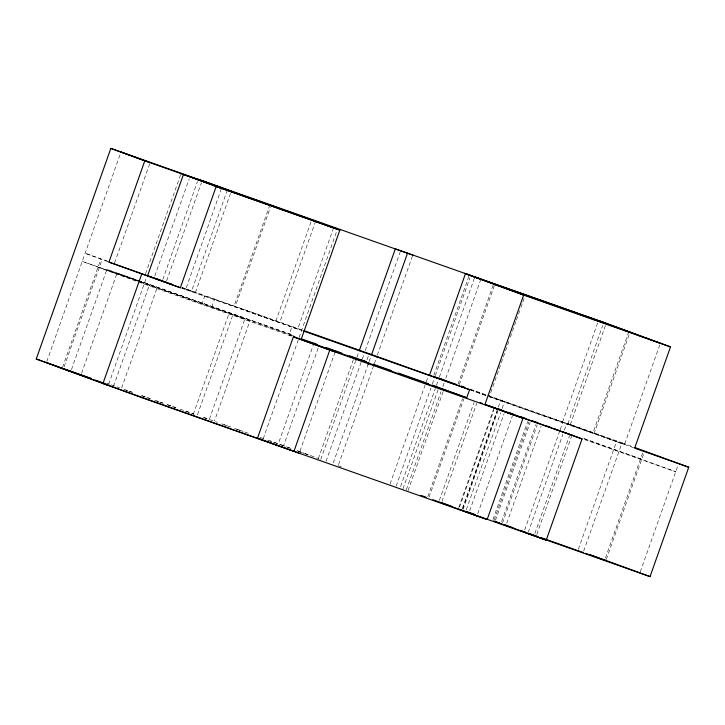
<?xml version="1.0" encoding="UTF-8"?>
<svg xmlns="http://www.w3.org/2000/svg" width="725" height="725" viewBox="0 0 725 725"><rect width="100%" height="100%" fill="white"/><g stroke="black" fill="none" stroke-linecap="round" stroke-linejoin="round"><path stroke-width="0.54" stroke-dasharray="3.62 2.72" d="M46.781 361.558L120.984 152.014M62.549 367.339L100.902 259.052M64.144 366.723L102.116 259.496M71.449 369.65L106.928 269.464L293.833 335.412M114.623 262.876L150.102 162.69M81.608 373.266L117.087 273.08L137.324 280.222M145.535 273.787L180.634 174.671M108.65 384.241L146.64 276.968M113.535 386.28L149.386 285.025M154.851 275.899L189.198 178.903M121.637 387.938L157.117 287.752L106.928 269.464M162.79 279.478L197.517 181.422M166.65 280.838L201.378 182.782M333.554 227.886L297.703 329.132L185.636 289.592L221.497 188.337M227.387 189.968L191.527 291.214L182.165 287.789M230.496 193.457L195.397 292.583L181.875 287.626M292.773 335.793L202.048 303.639L204.921 295.546L181.939 287.435M211.754 307.201L214.627 299.099L204.921 295.546M193.249 414.446L229.1 313.191L249.944 320.776L214.473 420.962M269.89 204.967L234.03 306.222L279.732 322.489L315.583 221.243M297.703 329.132L235.244 306.666L270.343 207.54M197.49 414.736L232.961 314.55M209.389 419.159L244.869 318.973L229.1 313.191M275.862 321.13L311.342 220.944M263.22 438.788L298.319 339.663M299.072 337.533L336.672 231.366M314.161 342.617L278.3 443.872L269.782 440.863M291.033 448.44L283.602 445.712L318.329 347.656M299.987 451.068L334.714 353.012M318.338 458.553L353.438 359.428M320.767 459.442L355.486 361.385M356.999 357.126L358.494 352.876M326.069 461.281L361.168 362.156M362.301 358.966L363.805 354.715M365.3 350.474L400.644 250.669M367.04 359.718L369.188 353.646M333.273 462.822L367.992 364.766M369.107 361.621L370.901 356.564M338.575 464.662L373.982 364.675M374.354 363.615L376.991 356.165M377.372 355.105L412.779 255.118M390.095 483.956L425.874 382.909M426.255 381.839L428.14 376.529M433.822 375.287L468.921 276.162M396.158 486.176L430.813 388.319M432.317 384.069L434.955 376.619M435.335 375.559L469.981 277.702M400.626 486.511L435.353 388.455M436.459 385.31L438.253 380.244M439.35 377.154L474.83 276.968M402.991 488.786L438.09 389.669M406.317 489.801L441.036 391.745M442.884 386.516L444.325 382.465M445.793 378.314L480.892 279.188M408.066 490.598L443.165 391.473M458.082 384.178L493.19 285.061M459.297 384.631L494.776 284.436M427.85 496.652L462.577 398.596M429.064 497.096L463.792 399.04M439.359 500.44L474.077 402.384M442.005 501.356L476.733 403.308M508.877 341.393L489.248 396.811L624.497 444.534L660.348 343.288M510.382 337.125L516.046 321.139M516.427 320.069L520.577 308.352M520.958 307.282L522.462 303.023M522.843 301.953L524.347 297.694M458.771 507.554L494.242 407.368M459.55 507.119L493.897 410.123M462.45 508.325L497.178 410.268M498.293 407.124L500.803 400.037M462.632 508.923L497.35 410.867M463.03 509.548L497.758 411.492M466.32 509.684L500.667 412.697M502.153 408.492L504.663 401.396M469.7 510.735L504.047 413.748M477.748 513.789L512.466 415.733M493.009 519.472L527.728 421.415M494.223 519.916L528.942 421.859M495.429 520.36L530.156 422.303M501.655 521.493L535.993 424.506M502.488 523.006L537.207 424.95M506.73 523.296L541.077 426.309M628.811 331.724L592.959 432.97L562.627 421.85L598.478 320.604M524.701 529.939L559.8 430.822M560.162 429.807L562.673 422.72M528.19 532.368L562.908 434.311M564.385 430.161L566.533 424.08M633.596 447.769L567.929 423.69L602.656 325.634M570.357 424.578L605.457 325.462M534.851 533.555L569.578 435.498M536.835 534.388L571.554 436.332M624.497 444.534L594.165 433.423L630.025 332.168M578.378 549.233L616.721 440.945M583.679 551.072L622.032 442.785L567.929 423.69M605.447 557.951L642.694 452.753M606.281 559.464L644.625 451.177M640.248 571.916L678.237 464.643M107.363 261.118L85.133 253.27L108.179 261.725M214.627 299.099L303.104 330.319M469.891 389.126L562.627 421.85M181.857 287.825L235.244 306.666M470.489 389.76L488.596 396.149M489.656 396.521L592.959 432.97M470.634 389.823L488.741 396.212M489.801 396.593L594.165 433.423M302.506 330.7L291.858 326.939L288.994 335.041L291.903 336.11M138.393 280.593L293.915 335.476M139.508 281.572L82.26 261.372L144.13 284.055L292.302 336.346M140.568 281.943L202.048 303.639M583.978 438.498L675.727 471.73L583.942 439.341M98.029 267.153L139.572 281.826M140.596 282.17L249.944 320.776M583.978 438.87L641.761 459.278M106.321 383.153L109.52 384.277M125.543 389.932L127.682 390.684M128.742 391.065L133.019 392.569M141.565 395.587L145.834 397.092M146.903 397.472L150.102 398.605M156.518 400.862L158.648 401.614M159.718 401.994L162.926 403.127M167.194 404.632L171.462 406.136M172.532 406.517L175.74 407.649M180.008 409.154L193.892 414.057M203.507 417.446L217.391 422.349M221.66 423.853L230.206 426.871M236.613 429.127L243.02 431.393M267.588 440.057L283.602 445.712M111.061 384.857L119.58 387.866M123.839 389.37L132.358 392.37M141.946 395.759L150.474 398.768M154.733 400.272L163.252 403.272M167.511 404.777L176.039 407.785M185.627 411.166L194.146 414.174M203.734 417.564L206.933 418.688M223.971 424.705L230.369 426.962M234.628 428.466L237.827 429.59M238.888 429.961L248.476 433.351M260.193 437.483L263.392 438.607M299.162 451.784L303.422 453.288M338.194 465.722L341.357 466.846M622.032 442.785L633.677 447.053M470.425 389.914L487.155 396.049M181.431 288.052L185.636 289.592M297.404 450.769L303.775 453.107M304.835 453.497L318.638 458.553M280.412 444.642L290.942 448.512M297.268 450.823L303.585 453.143M304.645 453.533L310.962 455.844"/><path stroke-width="1.09" d="M504.799 411.61L522.997 418.289L487.146 519.535L139.363 396.811L36.25 359.011L110.825 148.398L412.779 255.118M181.014 173.601L216.195 186.497L180.335 287.752L108.94 262.106L144.801 160.859L110.825 148.398M141.692 274.113L102.968 383.471L299.235 453.197M183.443 174.489L147.583 275.745L180.335 287.752M293.398 336.763L257.538 438.018L293.933 451.358L329.793 350.103L293.398 336.763L335.095 351.942M301.12 339.49L339.844 230.133L311.723 219.874M355.866 360.316L356.618 358.186M359.247 350.755L395.343 248.838L606.209 323.332M367.992 364.766L368.753 362.636M301.763 339.545L466.746 397.762L469.619 389.669L371.617 354.534L407.477 253.279M429.581 374.988L465.441 273.733L523.668 295.084L484.943 404.441L512.847 414.664M458.789 509.249L546.233 540.134L582.084 438.888L562.228 431.71M525.108 295.555L464.671 273.352L603.789 322.444L670.507 346.903L634.647 448.159L688.75 467.244L650.026 576.602L523.948 532.077M142.372 159.962L271.105 205.411M493.562 283.992L630.025 332.168M213.766 185.609L337.424 229.245M216.195 186.497L339.844 230.133M521.239 294.196L670.507 346.903M304.165 330.7L371.617 354.534M433.441 376.357L456.025 384.241M461.354 386.117L464.553 387.25M108.94 262.106L166.913 282.551M168.345 283.04L172.559 284.526M460.901 386.38L464.1 387.503M461.055 386.443L464.245 387.576M303.567 331.071L469.619 389.669M301.301 338.802L317.287 344.438M325.815 347.447L341.81 353.093M349.269 355.73L366.324 361.748L361.467 359.962M373.003 364.14L391.092 370.52M398.542 373.148L428.339 383.661M432.589 385.165L437.909 387.041M497.531 408.547L501.791 410.051M508.171 412.298L513.49 414.174M519.879 416.431L526.259 418.688M532.648 420.935L537.968 422.811M294.314 336.917L296.57 337.85M484.943 404.441L573.267 435.571M494.649 407.994L582.084 438.888M329.793 350.103L522.997 418.289M36.25 359.011L91.305 378.432M62.178 368.409L90.978 378.586M95.229 380.09L104.781 383.462M503.449 524.374L513.055 527.764M520.378 530.328L525.716 532.213M530.129 533.79L537.597 536.428M540.66 537.488L583.489 552.622M585.628 553.374L605.901 560.525M441.335 502.606L451.032 506.041M465.93 511.297L475.509 514.678M495.673 521.783L502.108 524.066M269.89 204.967L315.583 221.243M598.478 320.604L660.348 343.288M474.83 276.968L480.892 279.188M202.13 180.652L231.248 191.328M198.269 179.292L227.387 189.968M189.959 176.773L221.497 188.337M120.984 152.014L150.102 162.69M634.737 447.443L688.75 467.244M438.969 378.223L444.026 380.072M155.15 278.409L166.714 282.65M168.816 283.421L171.97 284.581M545.245 425.484L550.438 427.388M554.598 428.91L558.757 430.442M480.14 402.629L482.225 403.39M488.804 405.801L498.51 409.362M438.843 387.54L466.746 397.762M590.322 554.815L603.662 559.709M604.487 559.899L650.026 576.602M493.553 520.931L500.893 523.622M503.15 524.447L546.233 540.134M468.948 512.865L487.146 519.535M420.89 495.356L426.155 497.287M432.934 499.715L476.987 515.919M46.409 362.627L108.279 385.31"/></g></svg>
